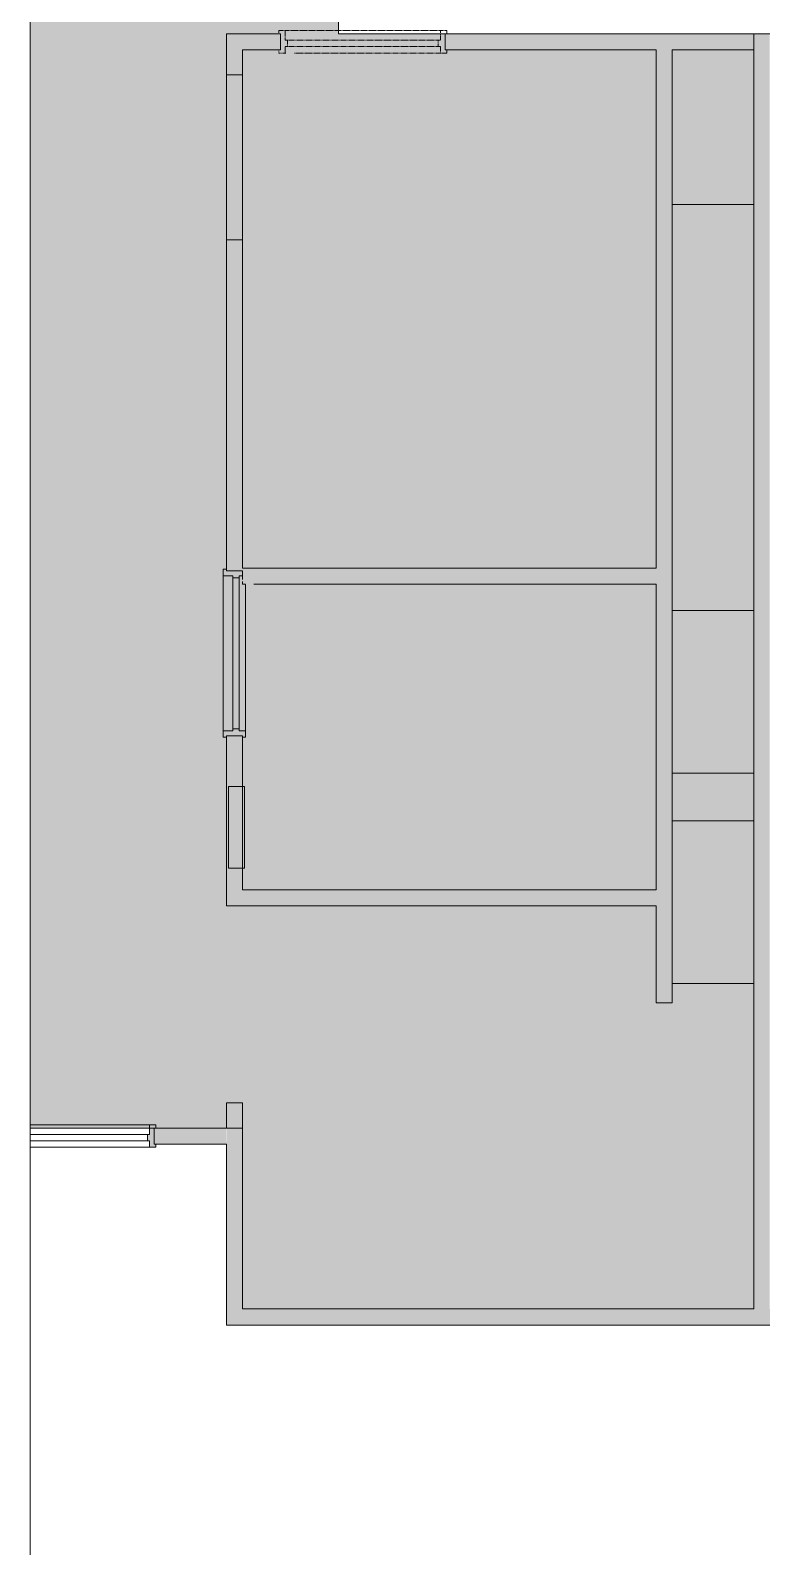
# Model space of a CAD drawing. Header units: inches. Extents: x 741 to 3125, y 9 to 2134.
# Drawn here: x 1646.2 to 1817.1, y 1443.5 to 1797.7 of the extents above; entities that cross this region are included whole.
import ezdxf

# ---------------------------------------------------------------- set-up
doc = ezdxf.new("R2010")
doc.units = ezdxf.units.IN
doc.header["$MEASUREMENT"] = 0
doc.linetypes.add('Demolished', pattern=[0.1875, 0.125, -0.0625])
for name, color, linetype, lineweight in [('A-DETL-GENF', 92, 'Continuous', 9), ('A-DETL-MEDM', 33, 'Continuous', 20), ('A-DETL-THIN', 151, 'Continuous', 9), ('A-DOOR', 31, 'Continuous', 13), ('A-WALL', 113, 'Continuous', 13), ('A-WALL-PATT', 111, 'Continuous', 13), ('I-WALL', 2, 'Continuous', 13)]:
    doc.layers.add(name, color=color, linetype=linetype, lineweight=lineweight)

# ---------------------------------------------------------------- blocks, each defined once
blk = doc.blocks.new('Door - Single - Solid Door-7733015-Level XX  RCP DEMO')
at = {"layer": 'A-DOOR'}
h = blk.add_hatch(color=10, dxfattribs=at)
h.paths.add_polyline_path([(23.62, 2.46), (23.62, 2.71), (22.12, 2.71), (22.12, 1.21), (21.62, 1.21), (21.62, -0.29), (22.12, -0.29), (22.12, -2.54), (23.62, -2.54), (23.62, -1.79), (23.24, -1.79), (23.24, 1.96), (23.62, 1.96), (23.62, 2.21)], flags=0)
h.paths.add_polyline_path([(-13.63, 1.21), (-14.13, 1.21), (-14.13, 1.96), (-15.26, 1.96), (-15.26, -1.79), (-15.63, -1.79), (-15.63, -2.54), (-14.13, -2.54), (-14.13, -0.29), (-13.63, -0.29)], flags=0)
at = {"layer": 'A-DOOR', "color": 8, "lineweight": 20}
for p, q in [((-14.13, 1.96), (-14.13, 1.21)), ((-14.13, 1.21), (-13.63, 1.21)), ((-13.63, 1.21), (-13.63, -0.29)), ((21.62, -0.29), (21.62, 1.21)), ((21.62, 1.21), (22.12, 1.21)), ((22.12, 1.21), (22.12, 2.71)), ((22.12, 2.71), (23.62, 2.71)), ((23.62, 2.71), (23.62, 1.96)), ((-15.63, -2.54), (-15.63, -1.79)), ((-14.13, -2.54), (-15.63, -2.54)), ((-13.63, -0.29), (-14.13, -0.29)), ((-14.13, -0.29), (-14.13, -2.54)), ((22.12, -0.29), (21.62, -0.29)), ((22.12, -2.54), (22.12, -0.29)), ((23.62, -2.54), (22.12, -2.54)), ((23.62, -1.79), (23.62, -2.54))]:
    blk.add_line(p, q, dxfattribs=at)
at = {"layer": 'A-DOOR', "lineweight": 9}
for p, q in [((-13.63, 1.21), (21.62, 1.21)), ((-12.06, 2.71), (22.12, 2.71)), ((-14.13, -2.54), (22.12, -2.54)), ((-13.63, -0.29), (21.62, -0.29))]:
    blk.add_line(p, q, dxfattribs=at)
blk = doc.blocks.new('Door - Single - Solid Door-7733018-Level XX  RCP DEMO')
at = {"layer": 'A-DOOR', "color": 250, "linetype": 'Demolished', "lineweight": 20}
for p, q in [((-14.13, 2.54), (-15.63, 2.54)), ((-15.63, 2.54), (-15.63, 1.79)), ((-14.13, 0.29), (-14.13, 2.54)), ((-13.63, 0.29), (-14.13, 0.29)), ((-13.63, -1.21), (-13.63, 0.29)), ((21.62, 0.29), (21.62, -1.21)), ((22.12, 0.29), (21.62, 0.29)), ((22.12, 2.54), (22.12, 0.29)), ((23.62, 2.54), (22.12, 2.54)), ((23.62, 1.79), (23.62, 2.54)), ((-15.63, -1.96), (-15.63, -2.71)), ((-15.63, -2.71), (-14.13, -2.71)), ((-14.13, -1.21), (-13.63, -1.21)), ((-14.13, -2.71), (-14.13, -1.21)), ((21.62, -1.21), (22.12, -1.21)), ((22.12, -1.21), (22.12, -2.71)), ((22.12, -2.71), (23.62, -2.71)), ((23.62, -2.71), (23.62, -1.96))]:
    blk.add_line(p, q, dxfattribs=at)
at = {"layer": 'A-DOOR', "color": 7, "linetype": 'Demolished', "lineweight": 9}
for p, q in [((-14.13, 2.54), (22.12, 2.54)), ((-13.63, 0.29), (21.62, 0.29)), ((-14.13, -2.71), (-14.01, -2.71)), ((-13.63, -1.21), (21.62, -1.21)), ((-12.06, -2.71), (22.12, -2.71))]:
    blk.add_line(p, q, dxfattribs=at)
blk = doc.blocks.new('Door - Single - Solid Door-7733027-Level XX  RCP DEMO')
at = {"layer": 'A-DOOR'}
blk.add_hatch(color=10, dxfattribs=at).paths.add_polyline_path([(22.12, -2.71), (23.62, -2.71), (23.62, -1.96), (23.24, -1.96), (23.24, 1.79), (23.62, 1.79), (23.62, 2.54), (22.12, 2.54), (22.12, 0.29), (21.62, 0.29), (21.62, -1.21), (22.12, -1.21), (22.12, -1.96)], flags=0)
at = {"layer": 'A-DOOR', "lineweight": 9}
for p, q in [((-5.72, 2.54), (22.12, 2.54)), ((-5.72, 0.29), (21.62, 0.29)), ((-5.72, -1.21), (21.62, -1.21)), ((-5.72, -2.71), (22.12, -2.71))]:
    blk.add_line(p, q, dxfattribs=at)
at = {"layer": 'A-DOOR', "color": 8, "lineweight": 20}
for p, q in [((21.62, 0.29), (21.62, -1.21)), ((22.12, 0.29), (21.62, 0.29)), ((22.12, 2.54), (22.12, 0.29)), ((23.62, 2.54), (22.12, 2.54)), ((23.62, 1.79), (23.62, 2.54)), ((21.62, -1.21), (22.12, -1.21)), ((22.12, -1.21), (22.12, -2.71)), ((22.12, -2.71), (23.62, -2.71)), ((23.62, -2.71), (23.62, -1.96))]:
    blk.add_line(p, q, dxfattribs=at)
blk = doc.blocks.new('Break Line1 - Break Line 2-7655819-Level XX  RCP DEMO')
at = {"layer": 'A-DETL-MEDM'}
blk.add_line((1.5, 0), (1199.4, 0), dxfattribs=at)

msp = doc.modelspace()

# ---------------------------------------------------------------- hatches: boundary and pattern name
at = {"layer": 'A-DETL-GENF'}
h = msp.add_hatch(color=9, dxfattribs=at)
h.paths.add_polyline_path([(1695.79, 1499.04), (1815.2, 1499.04), (1815.2, 1575.02), (1796.14, 1575.02), (1796.14, 1570.5), (1792.39, 1570.5), (1792.39, 1593.15), (1692.01, 1593.15), (1692.01, 1632.54), (1691.26, 1632.54), (1691.26, 1634.04), (1693.51, 1634.04), (1693.51, 1634.54), (1695.01, 1634.54), (1695.01, 1634.04), (1696.51, 1634.04), (1696.51, 1632.54), (1695.76, 1632.54), (1695.79, 1621.02), (1696.26, 1621.02), (1696.26, 1602.02), (1695.76, 1602.02), (1695.79, 1596.9), (1792.39, 1596.9), (1792.39, 1668.29), (1698.39, 1668.29), (1696.51, 1670.17), (1695.76, 1669.42), (1695.76, 1670.29), (1695.01, 1670.29), (1695.01, 1669.79), (1693.51, 1669.79), (1693.51, 1670.29), (1691.26, 1670.29), (1691.26, 1671.79), (1692.01, 1671.79), (1692.01, 1748.74), (1695.76, 1748.74), (1695.79, 1672.04), (1792.39, 1672.04), (1792.39, 1793.11), (1743.14, 1793.11), (1743.14, 1796.86), (1718.17, 1796.86), (1718.17, 1919.11), (1687.67, 1919.11), (1687.67, 1918.36), (1686.17, 1918.36), (1686.17, 1920.61), (1685.67, 1920.61), (1685.67, 1922.11), (1686.17, 1922.11), (1686.17, 1923.61), (1687.67, 1923.61), (1687.67, 1922.86), (1718.17, 1922.86), (1718.17, 1976.84), (1793.42, 1976.84), (1793.42, 2113.98), (1646.2, 2113.98), (1646.2, 2113.92), (1656.04, 2113.92), (1656.04, 2095.92), (1646.2, 2095.92), (1646.2, 1922.86), (1648.42, 1922.86), (1648.42, 1923.61), (1649.92, 1923.61), (1649.92, 1922.11), (1650.42, 1922.11), (1650.42, 1920.61), (1649.92, 1920.61), (1649.92, 1918.36), (1648.42, 1918.36), (1648.42, 1919.11), (1646.2, 1919.11), (1646.2, 1541.3), (1674.04, 1541.3), (1674.04, 1542.05), (1675.54, 1542.05), (1675.54, 1541.3), (1692.04, 1541.3), (1692.04, 1547.15), (1695.79, 1547.15), (1695.79, 1536.13)], flags=0)
h.paths.add_polyline_path([(1815.2, 1613.02), (1815.2, 1624.17), (1796.14, 1624.17), (1796.14, 1613.02)], flags=0)
h.paths.add_polyline_path([(1815.2, 1662.17), (1815.2, 1756.99), (1796.14, 1756.99), (1796.14, 1662.17)], flags=0)
h.paths.add_polyline_path([(1695.79, 1668.29), (1695.76, 1668.29), (1695.79, 1668.94), (1696.44, 1668.29)], flags=0)
h.paths.add_polyline_path([(1695.76, 1787.24), (1692.01, 1787.24), (1692.01, 1796.86), (1704.64, 1796.86), (1704.64, 1793.11), (1695.76, 1793.11), (1695.76, 1792.11)], flags=0)
at = {"layer": 'A-WALL'}
for points in [[(1815.2, 1756.99), (1815.2, 1793.11), (1796.14, 1793.11), (1796.14, 1756.99)], [(1815.2, 1624.17), (1815.2, 1662.17), (1796.14, 1662.17), (1796.14, 1624.17)], [(1815.2, 1575.02), (1815.2, 1613.02), (1796.14, 1613.02), (1796.14, 1575.02)]]:
    msp.add_hatch(color=250, dxfattribs=at).paths.add_polyline_path(points, flags=0)
at = {"layer": 'A-WALL-PATT', "lineweight": 9}
h = msp.add_hatch(color=7, dxfattribs=at)
h.paths.add_polyline_path([(1692.01, 1793.11), (1704.64, 1793.11), (1704.64, 1796.86), (1692.01, 1796.86)], flags=0)
h.paths.add_polyline_path([(1792.39, 1793.11), (1815.2, 1793.11), (1815.2, 1796.86), (1743.14, 1796.86), (1743.14, 1793.11)], flags=0)
for points in [[(1815.2, 1499.04), (1818.95, 1499.04), (1818.95, 1796.86), (1815.2, 1796.86), (1815.2, 1593.2)], [(1796.14, 1570.5), (1796.14, 1793.11), (1792.39, 1793.11), (1792.39, 1570.5)], [(1696.26, 1602.02), (1696.26, 1621.02), (1695.76, 1621.02), (1695.76, 1602.02)], [(1792.39, 1593.15), (1792.39, 1596.9), (1695.76, 1596.9), (1695.76, 1593.15), (1718.94, 1593.15)], [(1692.04, 1495.29), (1695.79, 1495.29), (1695.76, 1547.15), (1692.04, 1547.15), (1692.04, 1499.04)], [(1692.01, 1537.55), (1692.04, 1537.55), (1692.01, 1541.3), (1675.17, 1541.3), (1675.17, 1537.55)]]:
    msp.add_hatch(color=7, dxfattribs=at).paths.add_polyline_path(points, flags=0)
h = msp.add_hatch(color=7, dxfattribs=at)
h.paths.add_polyline_path([(1695.76, 1593.15), (1695.76, 1632.92), (1692.01, 1632.92), (1692.04, 1593.15)], flags=0)
h.paths.add_polyline_path([(1692.01, 1671.42), (1695.76, 1671.42), (1695.76, 1748.74), (1692.01, 1748.74), (1692.01, 1693.58)], flags=0)
h.paths.add_polyline_path([(1695.76, 1787.24), (1695.76, 1793.11), (1692.01, 1793.11), (1692.01, 1787.24)], flags=0)
h = msp.add_hatch(color=7, dxfattribs=at)
h.paths.add_polyline_path([(1718.94, 1668.29), (1792.39, 1668.29), (1792.39, 1672.04), (1695.76, 1672.04), (1695.76, 1669.42), (1696.51, 1670.17), (1698.39, 1668.29)], flags=0)
h.paths.add_polyline_path([(1695.76, 1668.29), (1696.44, 1668.29), (1695.76, 1668.97)], flags=0)
h = msp.add_hatch(color=7, dxfattribs=at)
h.paths.add_polyline_path([(2118.76, 1495.29), (2118.76, 1499.04), (2116.32, 1499.04), (2116.32, 1495.29)], flags=0)
h.paths.add_polyline_path([(1913.64, 1495.29), (2077.82, 1495.29), (2077.82, 1499.04), (1695.79, 1499.04), (1695.79, 1495.29), (1864.97, 1495.29)], flags=0)

# ---------------------------------------------------------------- linework, layer by layer
at = {"layer": 'A-DETL-THIN'}
for p, q in [((1718.17, 1796.86), (1718.17, 1976.84)), ((1815.2, 1796.86), (1718.17, 1796.86)), ((1815.2, 1499.04), (1815.2, 1796.86)), ((1646.2, 1541.3), (1695.79, 1541.3)), ((1695.79, 1541.3), (1695.79, 1499.04)), ((1695.79, 1499.04), (1815.2, 1499.04))]:
    msp.add_line(p, q, dxfattribs=at)
at = {"layer": 'A-WALL', "lineweight": 9}
for p, q in [((1796.14, 1756.99), (1796.14, 1793.11)), ((1796.14, 1793.11), (1815.2, 1793.11)), ((1815.2, 1793.11), (1815.2, 1756.99)), ((1796.14, 1624.17), (1796.14, 1662.17)), ((1815.2, 1662.17), (1815.2, 1624.17)), ((1796.14, 1575.02), (1796.14, 1613.02)), ((1815.2, 1613.02), (1815.2, 1575.02))]:
    msp.add_line(p, q, dxfattribs=at)
at = {"layer": 'A-WALL', "color": 8, "lineweight": 20}
for p, q in [((1815.2, 1756.99), (1796.14, 1756.99)), ((1796.14, 1662.17), (1815.2, 1662.17)), ((1815.2, 1624.17), (1796.14, 1624.17)), ((1796.14, 1613.02), (1815.2, 1613.02)), ((1815.2, 1575.02), (1796.14, 1575.02))]:
    msp.add_line(p, q, dxfattribs=at)
at = {"layer": 'I-WALL', "color": 8, "lineweight": 20}
for p, q in [((1692.01, 1796.86), (1704.64, 1796.86)), ((1692.01, 1671.42), (1692.01, 1796.86)), ((1704.64, 1796.86), (1704.64, 1793.11)), ((1743.14, 1796.86), (1818.95, 1796.86)), ((1743.14, 1793.11), (1743.14, 1796.86)), ((1704.64, 1793.11), (1695.76, 1793.11)), ((1695.76, 1793.11), (1695.76, 1672.04)), ((1792.39, 1793.11), (1743.14, 1793.11)), ((1792.39, 1672.04), (1792.39, 1793.11)), ((1796.14, 1756.99), (1796.14, 1662.17)), ((1815.2, 1662.17), (1815.2, 1756.99)), ((1695.76, 1672.04), (1792.39, 1672.04)), ((1695.76, 1671.42), (1692.01, 1671.42)), ((1695.76, 1669.42), (1695.76, 1671.42)), ((1695.76, 1668.29), (1695.76, 1668.97)), ((1696.44, 1668.29), (1695.76, 1668.29)), ((1792.39, 1668.29), (1698.39, 1668.29)), ((1792.39, 1596.9), (1792.39, 1668.29)), ((1692.01, 1593.15), (1692.01, 1632.92)), ((1692.01, 1632.92), (1695.76, 1632.92)), ((1695.76, 1632.92), (1695.76, 1596.9)), ((1796.14, 1624.17), (1796.14, 1613.02)), ((1815.2, 1613.02), (1815.2, 1624.17)), ((1692.51, 1602.02), (1692.51, 1621.02)), ((1692.51, 1621.02), (1696.26, 1621.02)), ((1696.26, 1621.02), (1696.26, 1602.02)), ((1696.26, 1602.02), (1692.51, 1602.02)), ((1695.76, 1596.9), (1792.39, 1596.9)), ((1792.39, 1593.15), (1692.01, 1593.15)), ((1792.39, 1570.5), (1792.39, 1593.15)), ((1796.14, 1575.02), (1796.14, 1570.5)), ((1815.2, 1499.04), (1815.2, 1575.02)), ((1796.14, 1570.5), (1792.39, 1570.5)), ((1692.04, 1541.3), (1692.04, 1547.15)), ((1692.04, 1547.15), (1695.79, 1547.15)), ((1695.79, 1547.15), (1695.79, 1499.04)), ((1675.17, 1537.55), (1675.17, 1541.3)), ((1675.17, 1541.3), (1692.04, 1541.3)), ((1692.04, 1537.55), (1675.17, 1537.55)), ((1692.04, 1495.29), (1692.04, 1537.55)), ((1695.79, 1499.04), (1815.2, 1499.04)), ((2118.76, 1495.29), (1692.04, 1495.29))]:
    msp.add_line(p, q, dxfattribs=at)
at = {"layer": 'I-WALL', "lineweight": 9}
for p, q in [((1695.76, 1787.24), (1692.01, 1787.24)), ((1692.01, 1748.74), (1695.76, 1748.74))]:
    msp.add_line(p, q, dxfattribs=at)
at = {"layer": 'I-WALL', "color": 7, "linetype": 'Demolished', "lineweight": 9}
for p, q in [((1692.01, 1787.24), (1695.76, 1787.24)), ((1695.76, 1748.74), (1692.01, 1748.74))]:
    msp.add_line(p, q, dxfattribs=at)

# ---------------------------------------------------------------- block references
at = {"layer": 'A-DETL-GENF', "rotation": 89.99999999999987}
msp.add_blockref('Break Line1 - Break Line 2-7655819-Level XX  RCP DEMO', (1646.2, 934.45), dxfattribs=at)
at = {"layer": 'A-DOOR', "color": 7, "linetype": 'Demolished', "lineweight": 9}
msp.add_blockref('Door - Single - Solid Door-7733018-Level XX  RCP DEMO', (1719.89, 1795.07), dxfattribs=at)
at = {"layer": 'A-DOOR', "rotation": 269.9999999999999}
msp.add_blockref('Door - Single - Solid Door-7733015-Level XX  RCP DEMO', (1693.8, 1656.16), dxfattribs=at)
at = {"layer": 'A-DOOR'}
msp.add_blockref('Door - Single - Solid Door-7733027-Level XX  RCP DEMO', (1651.92, 1539.52), dxfattribs=at)

doc.saveas('drawing.dxf')
